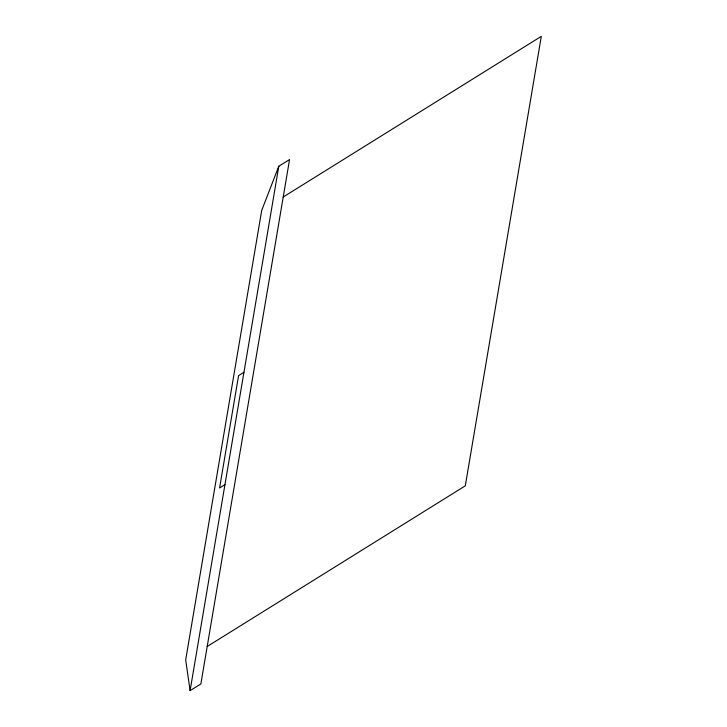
<?xml version="1.0" encoding="UTF-8"?>
<svg xmlns="http://www.w3.org/2000/svg" width="727" height="727" viewBox="0 0 727 727"><rect width="100%" height="100%" fill="white"/><g stroke="black" fill="none" stroke-linecap="round" stroke-linejoin="round"><path stroke-width="1.09" d="M190.101 690.65L278.795 166.256L289.555 159.558L200.861 683.953L190.101 690.65L185.685 659.889L261.711 210.403L278.795 166.256M283.221 197.017L541.315 36.35L465.289 485.836L207.195 646.503M243.954 372.269L238.574 375.614L219.572 487.981L224.952 484.636"/></g></svg>
